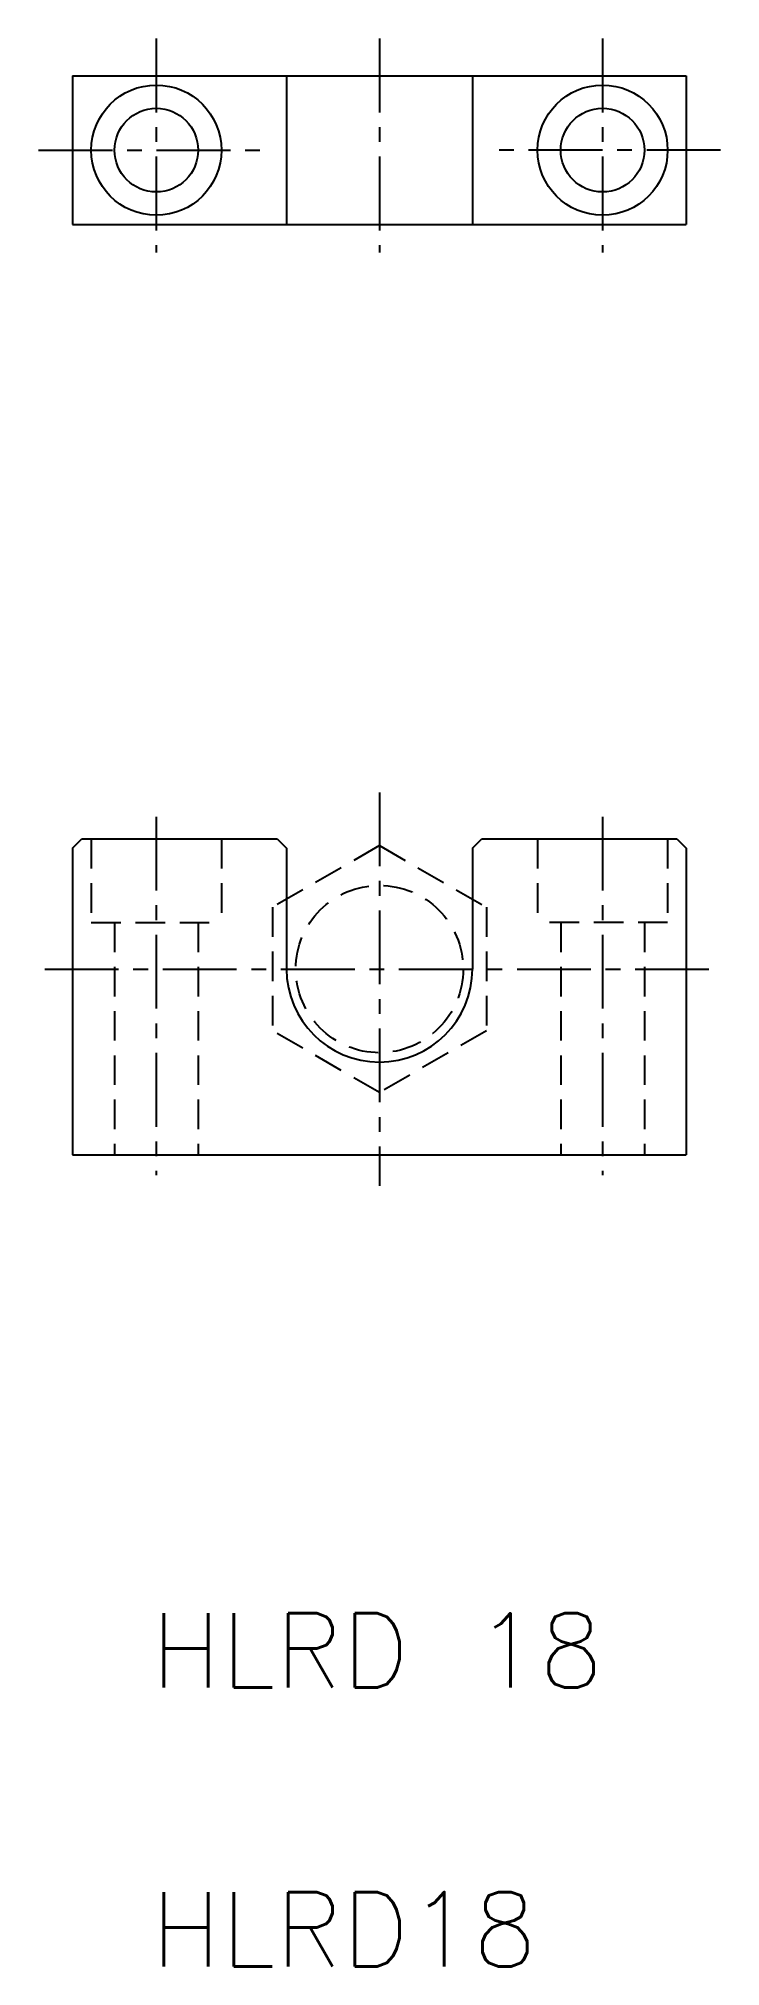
# Model space of a CAD drawing. Extents: x 2892 to 2965, y 73 to 281.
import ezdxf

# ---------------------------------------------------------------- set-up
doc = ezdxf.new("R2010")
doc.units = 0
doc.header["$LTSCALE"] = 0.25
doc.linetypes.add('CENTER', pattern=[50.8, 31.75, -6.35, 6.35, -6.35])
doc.linetypes.add('DASHED', pattern=[19.05, 12.7, -6.35])
doc.layers.get('0').update_dxf_attribs({"linetype": 'CONTINUOUS'})
doc.layers.add('CENTER', color=1, linetype='CENTER')
doc.styles.get("Standard").update_dxf_attribs({"font": 'txt.shx'})

msp = doc.modelspace()

# ---------------------------------------------------------------- linework, layer by layer
for p, q in [((2895.42, 276.83), (2961.42, 276.83)), ((2895.42, 276.83), (2895.42, 260.83)), ((2918.42, 276.83), (2918.42, 260.83)), ((2938.42, 276.83), (2938.42, 260.83)), ((2961.42, 276.83), (2961.42, 260.83)), ((2895.42, 260.83), (2961.42, 260.83)), ((2895.42, 193.74), (2896.42, 194.74)), ((2895.42, 193.74), (2895.42, 160.74)), ((2896.42, 194.74), (2917.42, 194.74)), ((2917.42, 194.74), (2918.42, 193.74)), ((2918.42, 193.74), (2918.42, 180.74)), ((2938.42, 193.74), (2939.42, 194.74)), ((2938.42, 193.74), (2938.42, 180.74)), ((2939.42, 194.74), (2960.42, 194.74)), ((2960.42, 194.74), (2961.42, 193.74)), ((2961.42, 193.74), (2961.42, 160.74)), ((2925.55, 192.36), (2925.55, 192.36)), ((2922.67, 190.7), (2922.67, 190.7)), ((2895.42, 160.74), (2961.42, 160.74))]:
    msp.add_line(p, q)
at = {"color": 3, "linetype": 'DASHED'}
for p, q in [((2897.42, 194.74), (2897.42, 185.74)), ((2911.42, 194.74), (2911.42, 185.74)), ((2928.42, 194.02), (2916.92, 187.38)), ((2928.42, 194.02), (2939.92, 187.38)), ((2945.42, 194.74), (2945.42, 185.74)), ((2959.42, 194.74), (2959.42, 185.74)), ((2916.92, 187.38), (2916.92, 174.1)), ((2939.92, 187.38), (2939.92, 174.1)), ((2897.42, 185.74), (2911.42, 185.74)), ((2899.92, 185.74), (2899.92, 160.74)), ((2908.92, 185.74), (2908.92, 160.74)), ((2959.42, 185.74), (2945.42, 185.74)), ((2947.92, 185.74), (2947.92, 160.74)), ((2956.92, 185.74), (2956.92, 160.74)), ((2928.42, 167.46), (2916.92, 174.1)), ((2939.92, 174.1), (2928.42, 167.46))]:
    msp.add_line(p, q, dxfattribs=at)
for centre, radius in [((2904.42, 268.83), 7), ((2952.42, 268.83), 7), ((2904.42, 268.83), 4.5), ((2952.42, 268.83), 4.5)]:
    msp.add_circle(centre, radius)
msp.add_circle((2928.42, 180.74), 9, dxfattribs=at)
msp.add_arc((2928.42, 180.74), 10, 180, 0)
at = {"layer": 'CENTER', "color": 1, "linetype": 'CENTER'}
for p, q in [((2904.42, 280.83), (2904.42, 257.83)), ((2928.42, 280.83), (2928.42, 257.83)), ((2952.42, 280.83), (2952.42, 257.83)), ((2891.75, 268.83), (2916.04, 268.83)), ((2965.1, 268.83), (2940.81, 268.83)), ((2928.42, 199.74), (2928.42, 157.42)), ((2904.42, 197.12), (2904.42, 158.57)), ((2952.42, 197.12), (2952.42, 158.57)), ((2892.42, 180.74), (2964.42, 180.74))]:
    msp.add_line(p, q, dxfattribs=at)

# ---------------------------------------------------------------- texts
for s, p in [('HLRD 18', (2903.84, 103.45)), ('HLRD18', (2903.84, 73.45))]:
    msp.add_text(s, height=8).set_placement(p)

doc.saveas('drawing.dxf')
